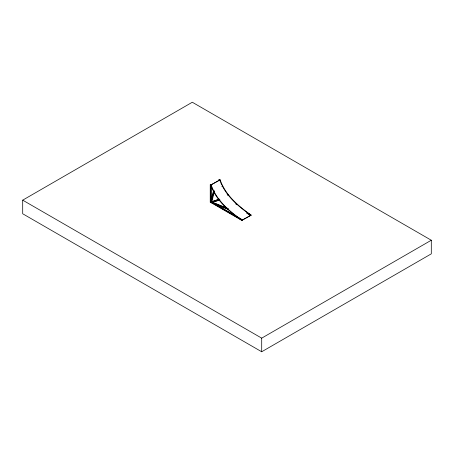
<?xml version="1.0" encoding="UTF-8"?>
<svg xmlns="http://www.w3.org/2000/svg" width="454" height="454" viewBox="0 0 454 454"><rect width="100%" height="100%" fill="white"/><g stroke="black" fill="none" stroke-linecap="round" stroke-linejoin="round"><path stroke-width="0.68" d="M241.698 220.008L210.497 201.911L210.44 202.263L241.636 220.275L242.243 219.691L211.042 201.593L210.48 201.928L210.508 202.336L227.885 209.3L228.43 208.982L227.908 208.488L211.025 201.616M241.636 220.275L242.243 219.691M248.843 214.702L250.069 215.406L250.676 214.821L247.617 213.051M250.069 215.406L250.676 214.821M219.288 199.17L210.792 201.996L211.065 202.654L219.378 200.203L219.923 199.891L219.288 199.17L210.44 202.263L213.454 191.089L214.004 190.776L214.356 191.242L213.806 191.56L211.167 202.677L211.712 202.359M211.87 201.707L214.356 191.242M213.119 194.062L214.004 190.776M22.7 200.157L192.297 102.241L431.3 240.234L431.3 253.843L261.703 351.759L22.7 213.766L22.7 200.157L261.703 338.145L431.3 240.234M210.242 184.795L210.832 184.449L211.371 184.761L210.781 185.101L210.242 184.795L210.242 202.166L210.781 202.478L211.371 202.138M210.752 185.028L220.133 179.807C225.417 195.141 238.316 206.116 251.221 215.122L241.846 220.338C228.941 211.337 216.042 200.356 210.752 185.028L220.133 179.807M210.242 202.166L210.832 201.82M210.508 202.336L211.053 202.019M211.065 202.654L211.609 202.336M210.48 201.928L227.363 208.8L227.908 208.488M241.846 220.338L251.221 215.122M212.251 202.149L219.282 200.078M211.303 184.71L211.723 184.659M242.396 220.025L242.816 219.974M212.341 202.535L226.501 208.204M249.394 214.384L250.614 215.088M212.824 203.006L239.127 218.192M240.961 219.254L242.186 219.957M246.46 213.011L250.126 215.139M250.801 215.168C239.644 207.387 228.737 198.319 222.341 186.061M242.266 220.292C229.361 211.286 216.467 200.31 211.178 184.977M227.363 208.8L227.885 209.3M218.737 199.488L219.378 200.203M213.454 191.089L213.806 191.56M220.78 182.735L221.796 184.965M219.708 179.858L220.565 182.156M261.703 338.145L261.703 351.759M211.371 186.151L211.371 199.357M210.781 185.101L210.781 202.478M219.208 179.614L218.612 179.96L219.151 180.272L219.747 179.926L219.208 179.614M222.432 185.907L221.887 186.225L222.239 186.69L222.783 186.373L222.432 185.907M227.715 194.301L227.17 194.618L227.806 195.339L228.356 195.021L227.715 194.301M236.341 203.619L235.791 203.937L236.313 204.431L236.863 204.113L236.341 203.619"/></g></svg>
